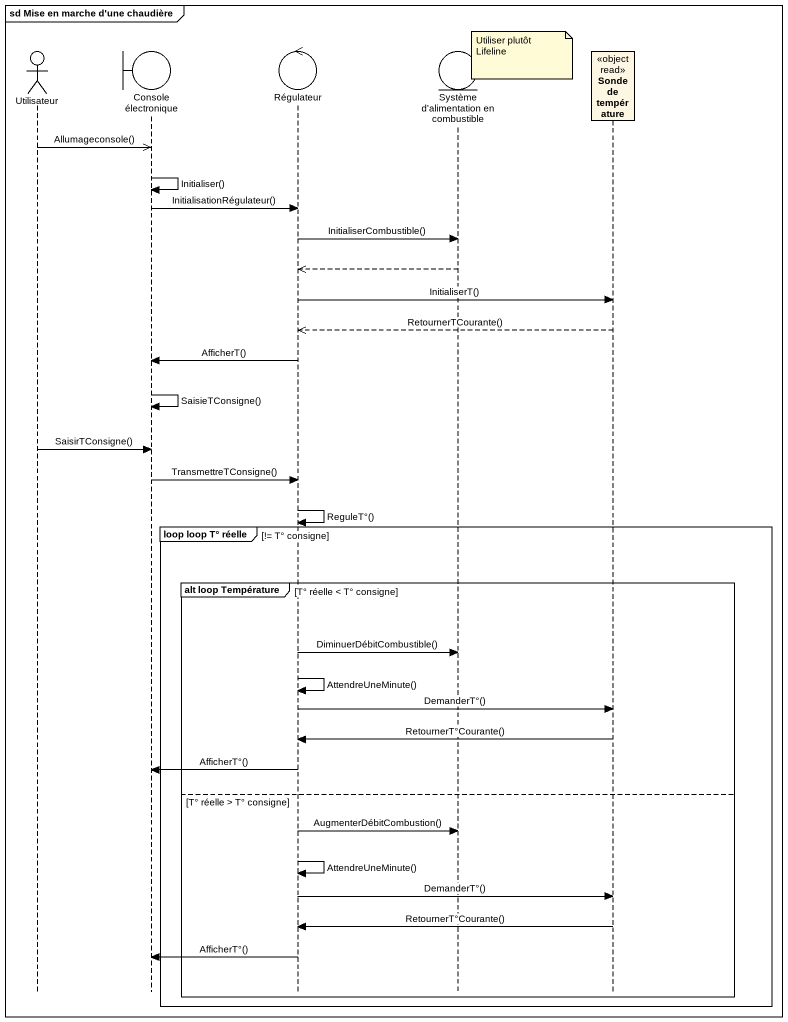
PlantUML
@startuml
mainframe sd Mise en marche d'une chaudière
hide footbox
actor Utilisateur
boundary "Console électronique" as Console_électronique
control Régulateur
entity "Système d'alimentation en combustible" as Système_d_alimentation_en
participant "Sonde de température" as Sonde_de_température <<object read>>

note right of Système_d_alimentation_en : Utiliser plutôt Lifeline
Utilisateur ->> Console_électronique : Allumageconsole()
Console_électronique -> Console_électronique : Initialiser()
Console_électronique -> Régulateur : InitialisationRégulateur()
Régulateur -> Système_d_alimentation_en : InitialiserCombustible()
Système_d_alimentation_en -->> Régulateur
Régulateur -> Sonde_de_température : InitialiserT()
Sonde_de_température -->> Régulateur : RetournerTCourante()
Régulateur -> Console_électronique : AfficherT()
Console_électronique -> Console_électronique : SaisieTConsigne()
Utilisateur -> Console_électronique : SaisirTConsigne()
Console_électronique -> Régulateur : TransmettreTConsigne()
Régulateur -> Régulateur : ReguleT°()
group loop loop T° réelle [!= T° consigne]
  group alt loop Température [T° réelle < T° consigne]
    Régulateur -> Système_d_alimentation_en : DiminuerDébitCombustible()
    Régulateur -> Régulateur : AttendreUneMinute()
    Régulateur -> Sonde_de_température : DemanderT°()
    Sonde_de_température -> Régulateur : RetournerT°Courante()
    Régulateur -> Console_électronique : AfficherT°()
  else T° réelle > T° consigne
    Régulateur -> Système_d_alimentation_en : AugmenterDébitCombustion()
    Régulateur -> Régulateur : AttendreUneMinute()
    Régulateur -> Sonde_de_température : DemanderT°()
    Sonde_de_température -> Régulateur : RetournerT°Courante()
    Régulateur -> Console_électronique : AfficherT°()
  end
end
@enduml
